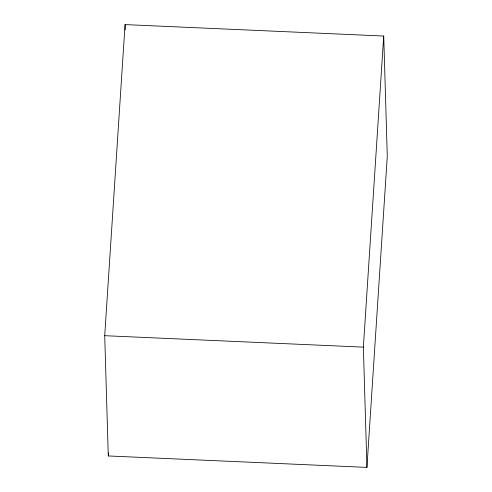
<?xml version="1.0" encoding="UTF-8"?>
<svg xmlns="http://www.w3.org/2000/svg" width="492" height="492" viewBox="0 0 492 492"><rect width="100%" height="100%" fill="white"/><g stroke="black" fill="none" stroke-linecap="round" stroke-linejoin="round"><path stroke-width="0.74" d="M104.716 335.692L125.066 24.6L383.717 36.039L387.284 156.308L366.934 467.4L108.283 455.961L104.716 335.692L363.367 347.131L366.934 467.4M108.283 455.961L108.486 452.898M363.367 347.131L383.717 36.039M125.066 24.6L125.226 29.963"/></g></svg>
